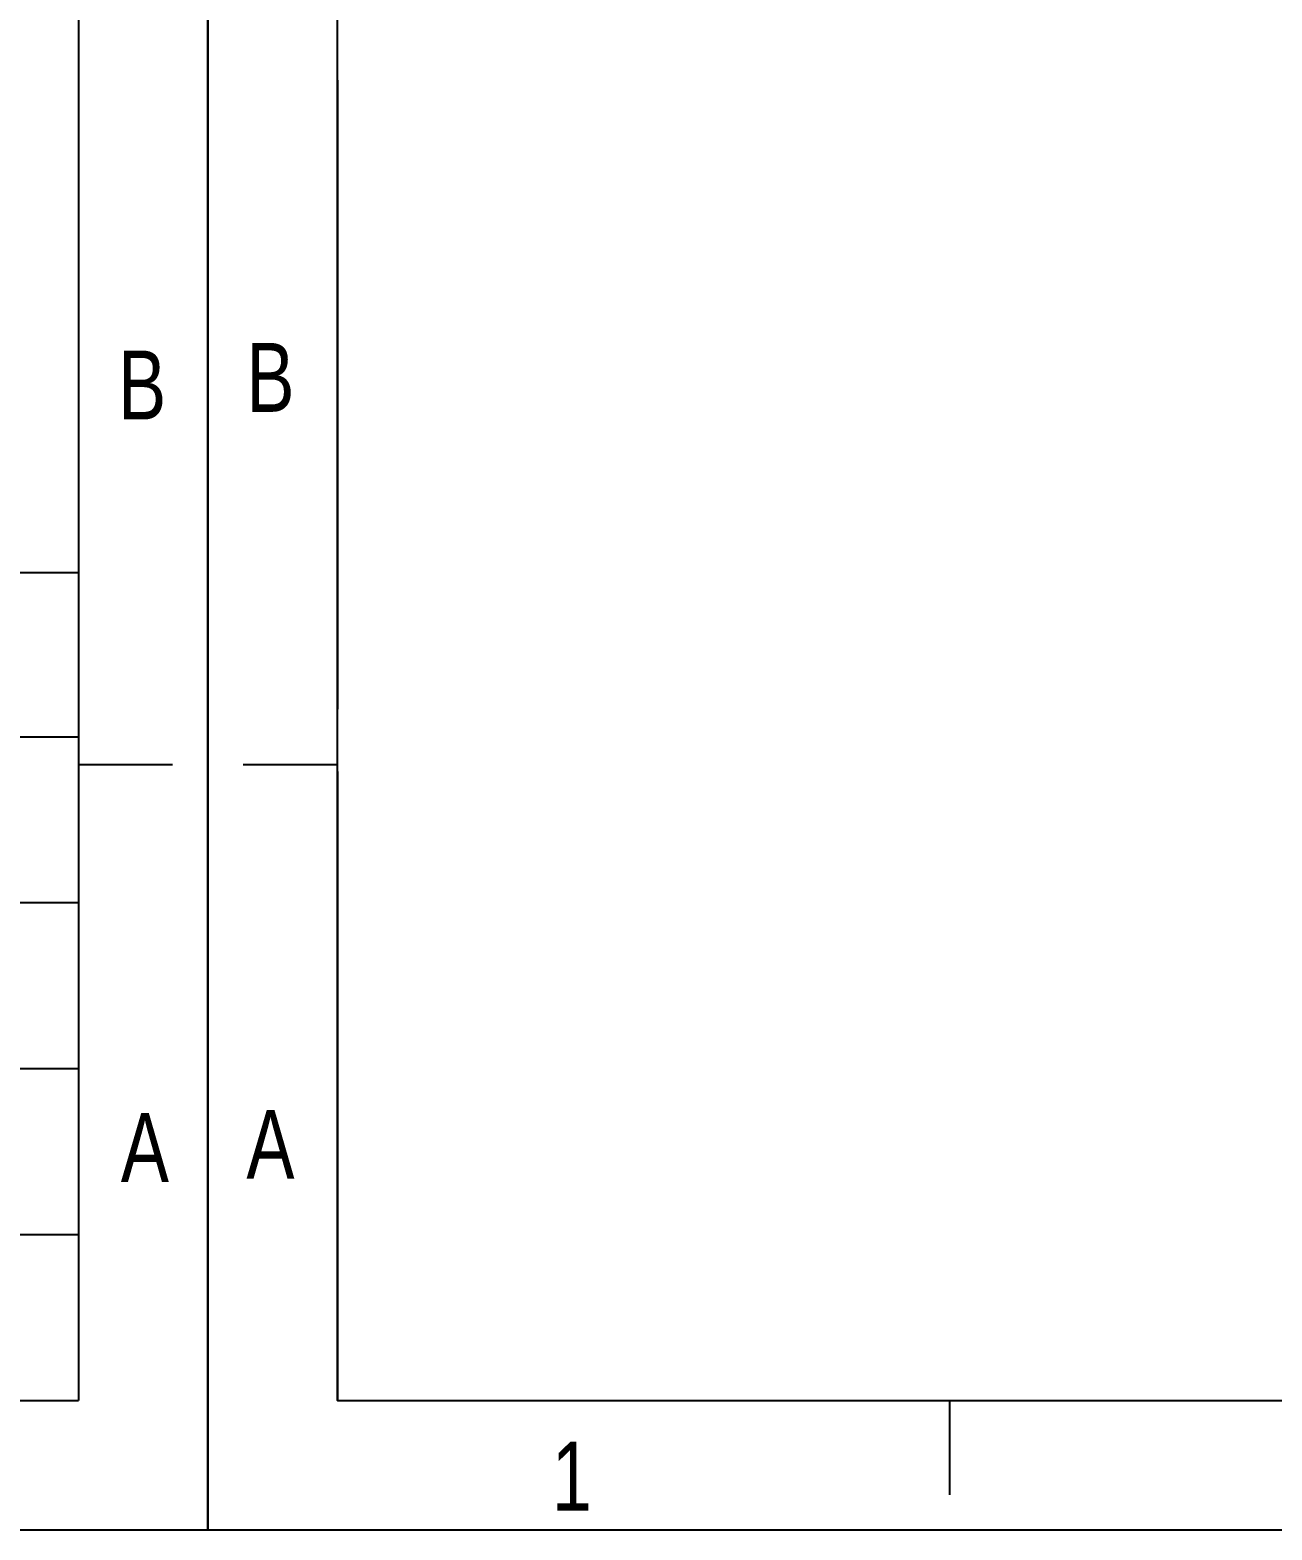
# Model space of a CAD drawing. Header units: millimetres. Extents: x 7531 to 19147, y 2539 to 6525.
# Drawn here: x 9432.4 to 9703.2, y 2539 to 2866.1 of the extents above; entities that cross this region are included whole.
import ezdxf

# ---------------------------------------------------------------- set-up
doc = ezdxf.new("R2010")
doc.units = ezdxf.units.MM
doc.styles.add('CKSTANDARD', font='arial.ttf')
doc.styles.add('Roamns', font='romans.shx')

# ---------------------------------------------------------------- blocks, each defined once
blk = doc.blocks.new('standard template')
for p, q in [((456.3, 10901.2), (456.3, 8211.2)), ((456.3, 8211.2), (456.3, 10446.5)), ((456.3, 6313.4), (456.3, 10291.4)), ((23857, 8795.7), (37408.8, 8795.7)), ((23857, 8093.1), (37408.8, 8093.1)), ((456.3, 7972.7), (53.6, 7972.7)), ((37811.5, 7972.7), (37408.8, 7972.7)), ((456.3, 7944.1), (456.3, 5254.1)), ((23857, 7383.4), (37408.8, 7383.4)), ((23857, 6673.6), (37408.8, 6673.6)), ((23857, 5963.9), (37408.8, 5963.9)), ((456.3, 5254.1), (37408.8, 5254.1)), ((3074.2, 5254.1), (3074.2, 4851.4))]:
    blk.add_line(p, q)
blk.add_lwpolyline([(37962.6, 4700.3), (-97.5, 4700.3), (-97.5, 30879.2), (37962.6, 30879.2)], close=True)
at = {"color": 7}
for points in [[(456.3, 6673.6), (456.3, 5963.9), (456.3, 5254.1), (456.3, 30225.9), (37408.8, 30225.9), (37408.8, 5254.1)], [(456.3, 9630.7), (456.3, 8921), (456.3, 8211.2)]]:
    blk.add_lwpolyline(points, dxfattribs=at)
at = {"style": 'CKSTANDARD', "width": 0.75}
for s, p in [('B', (66.9, 9482.5)), ('B', (37578.3, 9450.1)), ('A', (66.9, 6202.3)), ('A', (37589.8, 6188.3)), ('1', (1373, 4782.9))]:
    blk.add_text(s, height=294.8, dxfattribs=at).set_placement(p)
at = {"style": 'Roamns'}
for tag, p in [('PAGE_NAME', (27466, 7593.7)), ('PROJECT_NAME', (27466, 6883.9)), ('DRAWN_NAME', (27466, 6174.1)), ('VERSION', (34241, 6174.1)), ('SELECT_DATA', (27466, 5464.4)), ('PAGE_NUMBER', (34241, 5464.4))]:
    blk.add_attdef(tag, p, '', height=284.5, dxfattribs=at)

msp = doc.modelspace()

# ---------------------------------------------------------------- block references
at = {"transparency": 33554595, "xscale": 0.05097615323888361, "yscale": 0.05097615323888361, "zscale": 0.05097615323888361}
for p in [(7535.97138, 2299.44029), (9476.12583, 2299.44029)]:
    msp.add_blockref('standard template', p, dxfattribs=at)

doc.saveas('drawing.dxf')
